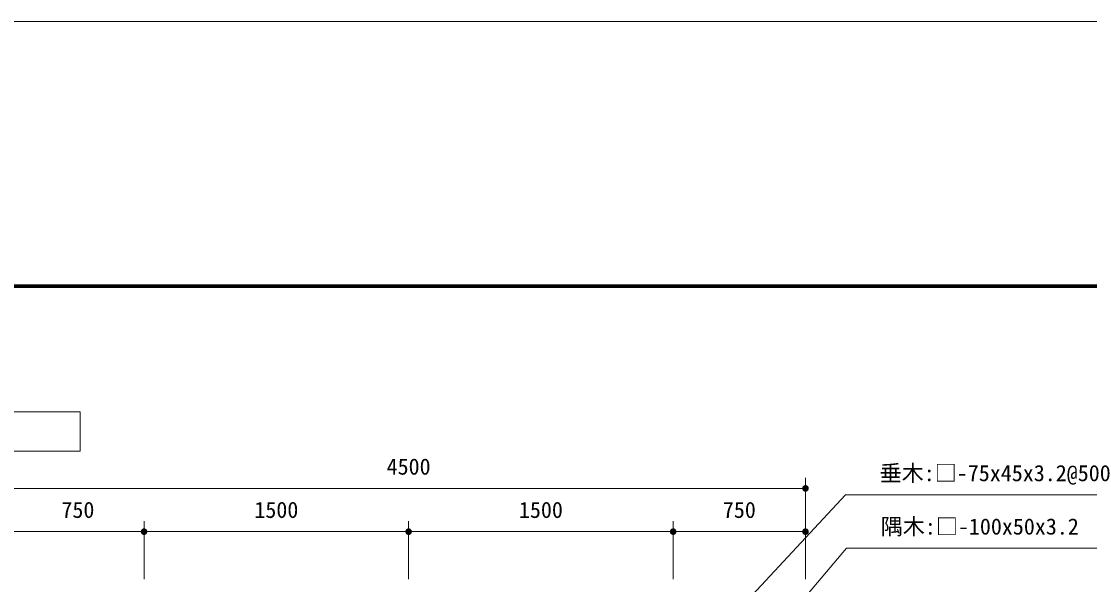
# Model space of a CAD drawing. Units: millimetres at full size, sheet at 1:50. Extents: x -1000 to 22000, y -750 to 15600.
# Drawn here: x 2053 to 8109, y 12409 to 15600 of the extents above; entities that cross this region are included whole.
import ezdxf
from ezdxf.enums import TextEntityAlignment as Align

# ---------------------------------------------------------------- set-up
doc = ezdxf.new("R2010")
doc.units = ezdxf.units.MM
doc.header["$LTSCALE"] = 50
for name, color, linetype, lineweight in [('D-STR-DIM', 7, 'Continuous', 13), ('D-STR-HTXT', 7, 'Continuous', 13), ('D-TTL', 7, 'Continuous', 70), ('D-TTL-FRAM', 7, 'Continuous', 13), ('V-nasSTD', 5, 'Continuous', 13)]:
    doc.layers.add(name, color=color, linetype=linetype, lineweight=lineweight)
doc.styles.add('ＭＳ ゴシック', font='')
doc.styles.get('ＭＳ ゴシック').set_extended_font_data('MS Gothic')

# ---------------------------------------------------------------- blocks, each defined once
blk = doc.blocks.new('filled_dot')
at = {"color": 0, "linetype": 'Continuous', "lineweight": -2, "const_width": 1.25}
blk.add_lwpolyline([(-0.625, 0, 1), (0.625, 0, 1)], format="xyb", close=True, dxfattribs=at)

msp = doc.modelspace()

# ---------------------------------------------------------------- linework, layer by layer
at = {"layer": 'D-STR-DIM'}
for p, q in [((6497.98, 12439.2), (6497.98, 13013.87)), ((1997.98, 12953.87), (6497.98, 12953.87)), ((2747.98, 12439.2), (2747.98, 12768.7)), ((2747.98, 12439.2), (2747.98, 12768.7)), ((4247.98, 12439.2), (4247.98, 12768.7)), ((4247.98, 12439.2), (4247.98, 12768.7)), ((5747.98, 12439.2), (5747.98, 12768.7)), ((5747.98, 12439.2), (5747.98, 12768.7)), ((6497.98, 12439.2), (6497.98, 12768.7)), ((1997.98, 12708.7), (2747.98, 12708.7)), ((2747.98, 12708.7), (4247.98, 12708.7)), ((4247.98, 12708.7), (5747.98, 12708.7)), ((5747.98, 12708.7), (6497.98, 12708.7))]:
    msp.add_line(p, q, dxfattribs=at)
at = {"layer": 'D-STR-HTXT'}
for points in [[(5995.79, 12133.53), (6724.13, 12917), (6874.13, 12917), (8563.22, 12917)], [(6329.32, 12141.03), (6730.24, 12614.43), (6880.24, 12614.43), (8320.6, 12614.43)]]:
    msp.add_lwpolyline(points, dxfattribs=at)
at = {"layer": 'D-TTL'}
msp.add_lwpolyline([(750, 750), (750, 14100), (20250, 14100), (20250, 750)], close=True, dxfattribs=at)
at = {"layer": 'D-TTL-FRAM', "color": 2}
msp.add_lwpolyline([(1009.89, 13387.78), (2386.37, 13387.78), (2386.37, 13164.79), (1009.89, 13164.79)], close=True, dxfattribs=at)
at = {"layer": 'V-nasSTD'}
msp.add_lwpolyline([(-1000, -750), (-1000, 15600), (22000, 15600), (22000, -750)], close=True, dxfattribs=at)

# ---------------------------------------------------------------- block references
at = {"layer": 'D-STR-DIM', "xscale": 15, "yscale": 15, "rotation": 180}
for p in [(6497.98, 12953.87), (2747.98, 12708.7), (4247.98, 12708.7), (5747.98, 12708.7), (6497.98, 12708.7)]:
    msp.add_blockref('filled_dot', p, dxfattribs=at)
at = {"layer": 'D-STR-DIM', "xscale": 15, "yscale": 15}
for p in [(2747.98, 12708.7), (4247.98, 12708.7), (5747.98, 12708.7)]:
    msp.add_blockref('filled_dot', p, dxfattribs=at)

# ---------------------------------------------------------------- texts
at = {"layer": 'D-STR-DIM', "style": 'ＭＳ ゴシック'}
for s, p in [('4500', (4247.98, 13123.26)), ('750', (2372.98, 12878.09)), ('1500', (3497.98, 12878.09)), ('1500', (4997.98, 12878.09)), ('750', (6122.98, 12878.09))]:
    msp.add_text(s, height=91.64, dxfattribs=at).set_placement(p, align=Align.TOP_CENTER)
at = {"layer": 'D-STR-HTXT', "style": 'ＭＳ ゴシック'}
for s, p in [('垂木:□-75x45x3.2@500', (6918.52, 13086.38)), ('隅木:□-100x50x3.2', (6924.63, 12783.82))]:
    msp.add_text(s, height=91.64, dxfattribs=at).set_placement(p, align=Align.TOP_LEFT)

doc.saveas('drawing.dxf')
